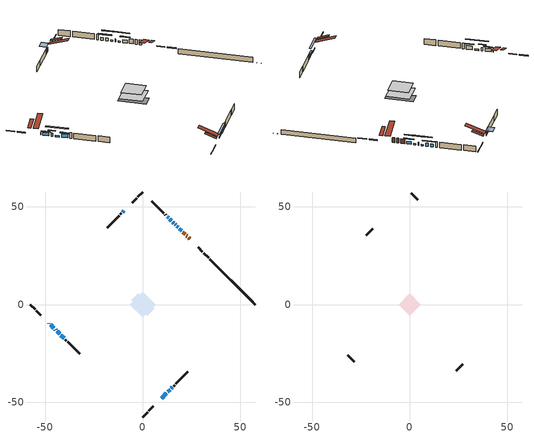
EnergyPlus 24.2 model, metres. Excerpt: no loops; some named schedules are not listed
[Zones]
conditioned space
 floor outside (Floor1 construction): -3.87,0 0,3.87 3.87,0 0,-3.87 z1.08
 floor adiabatic (AdiabaticFloorConstruction): -6.59,0 0,6.59 6.59,0 0,-6.59 z1.08
 floor foundation (Slab1 construction): -5.8,2.27 -2.27,5.8 5.8,-2.27 2.27,-5.8 z-1.01
 wall outside (RimJoist1 construction): 0,-57.55 2.5,-55.06 / -57.55,0 -55.06,-2.5 / 0,57.55 -2.5,55.06 / 33.71,23.85 31.21,26.34 z1.08:1.38
 wall outside (RimJoist2 construction): 3.15,-54.4 5.41,-52.14 / -54.4,-3.15 -52.14,-5.41 / -3.15,54.4 -5.41,52.14 / 30.55,27 28.29,29.26 z1.08:1.38
 wall outside (AdiabaticWallConstruction 1): 24.01,33.55 23.41,34.15 / 22.75,34.8 22.28,35.28 / 21.62,35.93 20.57,36.98 z1.08:3.11
 wall outside (AdiabaticWallConstruction): -47.86,-9.7 -47.82,-9.74 / 16.79,40.76 16.61,40.95 z1.08:2.3; 19.92,37.64 18.71,38.84 / 14.7,42.85 13.89,43.66 z1.08:2.35; -47.16,-10.39 -45.49,-12.06 z1.08:2.38; -44.84,-12.72 -44.44,-13.11 z1.08:2.45; -43.78,-13.77 -42.56,-14.99 / 9.7,-47.86 12.14,-45.42 z1.08:1.61; 18.06,39.49 17.45,40.11 / 15.95,41.6 15.36,42.2 z1.08:1.62; -41.91,-15.65 -40.24,-17.32 / -9.7,47.86 -10.33,47.23 z1.08:2.71; 12.79,-44.76 13.98,-43.57 z1.08:2.05; 14.63,-42.92 15.18,-42.38 z1.08:2; 13.24,44.32 12.54,45.02 z1.08:2.32
 wall outside (Wall1 construction): 15.83,-41.72 16.28,-41.28 / -39.58,-17.97 -39.13,-18.42 / -10.98,46.57 -11.43,46.12 / 11.88,45.67 11.43,46.12 z1.08:3.52
 wall outside (Wall2 construction): 16.93,-40.62 23.08,-34.48 / -38.48,-19.08 -32.33,-25.22 / -12.09,45.47 -18.23,39.32 / 10.78,46.78 4.64,52.92 z1.08:3.52
 wall foundation (FoundationWall1 construction): 34.36,23.19,-1.01 34.36,23.19,1.08 55.23,2.32,1.08 55.23,2.32,-0.96 57.55,0,-0.96 57.55,0,-1.01
 window (WindowConstruction 9): -47.86,-9.7 -47.82,-9.73 z1.08:2.3
 window (WindowConstruction 6): 19.92,37.64 18.71,38.84 z1.08:2.35
 window (WindowConstruction 7): -47.16,-10.39 -45.49,-12.06 z1.08:2.38
 window (WindowConstruction 8): -44.83,-12.72 -44.44,-13.11 z1.08:2.45
 window (WindowConstruction 11): -43.78,-13.77 -42.56,-14.99 z1.08:1.61
 window (WindowConstruction 12): 9.7,-47.86 12.14,-45.42 z1.08:1.61
 window (WindowConstruction 13): 18.06,39.5 17.45,40.11 z1.08:1.61
 window (WindowConstruction 10): 16.79,40.76 16.61,40.94 z1.08:2.3
 window (WindowConstruction 14): 15.95,41.6 15.36,42.19 z1.08:1.61
 window (WindowConstruction): -41.91,-15.65 -40.24,-17.32 z1.08:2.7
 window (WindowConstruction 1): -9.7,47.86 -10.33,47.23 z1.08:2.7
 window (WindowConstruction 2): 12.79,-44.76 13.98,-43.57 z1.08:2.05
 window (WindowConstruction 3): 14.64,-42.92 15.17,-42.38 z1.08:1.99
 window (WindowConstruction 4): 14.7,42.85 13.89,43.66 z1.08:2.35
 window (WindowConstruction 5): 13.24,44.32 12.54,45.02 z1.08:2.32
 door (Door): 24.01,33.55 23.41,34.15 z1.08:3.11
 door (Door 1): 22.75,34.8 22.28,35.27 z1.08:3.11
 door (Door 2): 21.62,35.93 20.57,36.98 z1.08:3.11
 ceiling adiabatic (AdiabaticFloorConstruction): 0,-6.59 6.59,0 0,6.59 -6.59,0 z1.08
 roof outside (Roof1 construction): 6.93,-50.63,3.52 3.67,-47.37,5.06 2.81,-48.22,5.06 6.07,-51.48,3.52; -50.63,-6.93,3.52 -47.37,-3.67,5.06 -48.22,-2.81,5.06 -51.48,-6.07,3.52; -6.93,50.63,3.52 -3.67,47.37,5.06 -2.81,48.22,5.06 -6.07,51.48,3.52; 26.78,30.78,3.52 23.52,27.52,5.06 24.38,26.66,5.06 27.64,29.92,3.52
attic - vented
 floor to conditioned space (Floor2 construction Reversed): -5.67,0 0,5.67 5.67,0 0,-5.67 z3.52
 wall outside (Wall3 construction): 23.73,-33.82 27.06,-30.5 / -31.68,-25.88 -28.36,-29.2 / -18.89,38.67 -22.21,35.35 / 3.98,53.58 0.66,56.9 z1.08:3.52
 roof outside (Roof2 construction): 9.04,-48.51,3.52 3.51,-42.98,6.12 2.06,-44.44,6.12 7.58,-49.97,3.52; -48.51,-9.04,3.52 -42.98,-3.51,6.12 -44.44,-2.06,6.12 -49.97,-7.58,3.52; -9.04,48.51,3.52 -3.51,42.98,6.12 -2.06,44.44,6.12 -7.58,49.97,3.52; 24.66,32.89,3.52 19.14,27.36,6.12 20.59,25.91,6.12 26.12,31.43,3.52
shading: 17.85,39.7 20.78,36.77 21.19,37.18 18.26,40.11 z3.57; -45.06,-12.49 -47.59,-9.96 -48,-10.37 -45.47,-12.9 z2.99; -43.58,-13.98 -45.7,-11.86 -46.11,-12.27 -43.99,-14.38 z3.67; -39.98,-17.58 -46.37,-11.18 -46.78,-11.59 -40.39,-17.99 z5.27; 14.07,-43.48 7.76,-49.79 8.17,-50.2 14.48,-43.89 z4.35; 14.86,42.69 20.65,36.91 21.06,37.32 15.27,43.1 z5.27; 12.77,44.78 18.54,39.01 18.95,39.42 13.18,45.19 z5.27; -39.81,-17.75 -42.34,-15.22 -42.75,-15.62 -40.22,-18.16 z3.31; -11.19,46.36 -8.84,48.72 -10.9,50.78 -13.25,48.43 z3.92; 14.19,-43.36 12.58,-44.97 12.99,-45.38 14.6,-43.77 z2.34; 15.39,-42.17 14.42,-43.13 14.83,-43.54 15.8,-42.58 z2.29; 13.03,44.52 15.57,41.99 15.97,42.4 13.44,44.93 z3.57; 11.68,45.88 14.1,43.45 14.51,43.86 12.08,46.29 z3.54
[Building]
Building 1: Terrain=Suburbs
[Site:Location]
Montreal Intl AP_QC: Latitude {deg}=45.47; Longitude {deg}=-73.74; Time Zone {hr}=-5; Elevation {m}=36; Keep Site Location Information=Yes
[Site:GroundTemperature:Shallow]
2.07863, -0.316383, -0.508184, 0.628371, 5.19101, 9.73239, 13.6695, 16.1636, 16.3755, 14.347, 10.5102, 6.10817
[Site:WaterMainsTemperature]
Calculation Method=Schedule; Temperature Schedule=mains temperature schedule
[Material] Roughness=Rough; Thermal Absorptance=0.9
Name | Thickness {m} | Conductivity {W/m-K} | Density {kg/m3} | Specific Heat {J/kg-K} | Solar Absorptance | Visible Absorptance
asphalt or fiberglass shingles | 0.00635 | 0.162714 | 1121.4 | 1465.45 | 0.4 | 0.4
ceiling loosefill ins | 0.169333 | 0.0480833 | 16.02 | 1046.75 | 0.7 | 0.7
ceiling stud and cavity | 0.1397 | 0.562663 | 65.682 | 1177.47 | 0.7 | 0.7
concrete 4.0 in. | 0.1016 | 1.803125 | 2242.8 | 837.4 | 0.7 | 0.7
concrete 8.0 in. | 0.2032 | 1.803125 | 2242.8 | 837.4 | 0.7 | 0.7
door material | 0.04445 | 0.188738 | 512.64 | 1214.23 | 0.7 | 0.7
door material 1 | 0.04445 | 0.0451087 | 512.64 | 1214.23 | 0.7 | 0.7
exterior vertical ins | 0.00207359 | 0.029427 | 32.04 | 1214.23 | 0.7 | 0.7
floor covering | 0.0127 | 9.015625 | 54.468 | 1339.84 | 0.6 | 0.6
floor covering 1 | 0.0127 | 0.0433444 | 54.468 | 1339.84 | 0.6 | 0.6
floor rigid ins; wall rigid ins | 0.512978 | 0.029427 | 32.04 | 1214.23 | 0.7 | 0.7
floor stud and cavity | 0.0889 | 0.215299 | 50.32683 | 1063.81 | 0.7 | 0.7
floor stud and cavity 1 | 0.1397 | 1.75129 | 37.0049 | 1207.88 | 0.7 | 0.7
furniture material conditioned space 1 | 0.1524 | 0.115458 | 640.8 | 1214.23 | 0.6 | 0.6
gypsum board | 0.0127 | 0.160291 | 801 | 837.4 | 0.6 | 0.6
gypsum board 1 | 0.0127 | 0.160291 | 801 | 837.4 | 0.7 | 0.7
osb sheathing 0.5 in. | 0.0127 | 0.115458 | 512.64 | 1214.23 | 0.7 | 0.7
osb sheathing 0.75 in. | 0.01905 | 0.115458 | 512.64 | 1214.23 | 0.7 | 0.7
osb sheathing 2.0 in. | 0.0508 | 0.115458 | 512.64 | 1214.23 | 0.7 | 0.7
rim joist rigid ins | 0.051816 | 0.029427 | 32.04 | 1214.23 | 0.7 | 0.7
rim joist stud and cavity | 0.0508 | 0.107068 | 50.32683 | 1063.81 | 0.6 | 0.6
rim joist stud and cavity 1 | 0.0508 | 0.103934 | 125.044 | 1163.47 | 0.6 | 0.6
roof stud and cavity | 0.2032 | 0.117183 | 78.34581 | 1123.46 | 0.7 | 0.7
wall stud and cavity | 0.1397 | 0.105785 | 139.0536 | 1170.24 | 0.7 | 0.7
wall stud and cavity 1 | 0.1397 | 0.0986797 | 139.0536 | 1170.24 | 0.7 | 0.7
wall stud and cavity 2 | 0.0889 | 6.1454 | 50.32683 | 1063.81 | 0.6 | 0.6
wall stud and cavity 3 | 0.0889 | 0.380278 | 52.3479 | 1209.89 | 0.7 | 0.7
wall stud and cavity 4 | 0.0889 | 0.391764 | 83.0341 | 1211.67 | 0.7 | 0.7
wood siding | 0.0254 | 0.102417 | 544.68 | 1172.36 | 0.4 | 0.4
wood siding 1 | 0.00254 | 0.102417 | 544.68 | 1172.36 | 0.4 | 0.4
wood siding 2; wood siding 3; wood siding 4 | 0.0254 | 0.102417 | 544.68 | 1172.36 | 0.7 | 0.7
[WindowMaterial:SimpleGlazingSystem]
Name | U-Factor {W/m2-K} | Solar Heat Gain Coefficient
WindowMaterial | 2.76291 | 0.66
WindowMaterial 1 | 2.82935 | 0.59
WindowMaterial 10 | 2.5903 | 0.39
WindowMaterial 11 | 2.975272 | 0.44
WindowMaterial 12 | 5.26294 | 0.67
WindowMaterial 2 | 2.86114 | 0.58
WindowMaterial 3 | 2.94631 | 0.49
WindowMaterial 4 | 4.44815 | 0.67
WindowMaterial 5 | 2.890102 | 0.55
WindowMaterial 6 | 2.8407 | 0.6
WindowMaterial 7 | 2.779381 | 0.64
WindowMaterial 8 | 2.898619 | 0.52
WindowMaterial 9 | 3.02126 | 0.35
[Construction]
AdiabaticFloorConstruction: floor stud and cavity 1, floor rigid ins, osb sheathing 0.75 in., floor covering 1
AdiabaticWallConstruction: wood siding 3, wall rigid ins, wall stud and cavity 3, gypsum board
AdiabaticWallConstruction 1: wood siding 4, wall rigid ins, wall stud and cavity 3, gypsum board
Door; Door 2: door material
Door 1: door material 1
Floor1 construction: floor stud and cavity, floor covering
Floor2 construction Reversed: gypsum board, ceiling stud and cavity, ceiling loosefill ins
FoundationWall1 construction: concrete 8.0 in., gypsum board 1
furniture construction conditioned space 1: furniture material conditioned space 1
PartitionWallConstruction: gypsum board, wall stud and cavity 4, gypsum board
RimJoist1 construction: wood siding 2, rim joist stud and cavity
RimJoist2 construction: wood siding 2, rim joist rigid ins, osb sheathing 2.0 in., rim joist stud and cavity 1
Roof1 construction: asphalt or fiberglass shingles, osb sheathing 0.75 in., roof stud and cavity, gypsum board
Roof2 construction: asphalt or fiberglass shingles
Slab1 construction: concrete 4.0 in.
Wall1 construction: wood siding, osb sheathing 0.5 in., wall stud and cavity, gypsum board
Wall2 construction: wood siding, osb sheathing 0.5 in., wall stud and cavity 1, gypsum board
Wall3 construction: wood siding 1, wall stud and cavity 2
WindowConstruction: WindowMaterial
WindowConstruction 1: WindowMaterial 1
WindowConstruction 10: WindowMaterial 10
WindowConstruction 11; WindowConstruction 12; WindowConstruction 13: WindowMaterial 11
WindowConstruction 14: WindowMaterial 12
WindowConstruction 2: WindowMaterial 2
WindowConstruction 3: WindowMaterial 3
WindowConstruction 4: WindowMaterial 4
WindowConstruction 5: WindowMaterial 5
WindowConstruction 6: WindowMaterial 6
WindowConstruction 7: WindowMaterial 7
WindowConstruction 8: WindowMaterial 8
WindowConstruction 9: WindowMaterial 9
[Zone] Multiplier=1; Part of Total Floor Area=Yes
Name | Volume {m3}
attic - vented | 27.2445
conditioned space | 357.6
[Space]
Name | Zone | Volume {m3}
attic - vented 1 | attic - vented | 27.2445
conditioned space 1 | conditioned space | 357.6
[ZoneInfiltration:EffectiveLeakageArea]
infil attic - vented 1: Zone or Space=attic - vented 1; Schedule=Always On Discrete; Effective Air Leakage Area {cm2}=2576.4; Stack Coefficient=0.000350754; Wind Coefficient=1.26538e-05
[ZoneMixing]
whole house fan mix: Zone or Space=attic - vented; Schedule=Always On Continuous; Design Flow Rate Calculation Method=Flow/Zone; Design Flow Rate {m3/s}=0; Source Zone or Space=conditioned space
[SurfaceProperty:ExposedFoundationPerimeter]
Slab1: Exposed Perimeter Calculation Method=TotalExposedPerimeter; Total Exposed Perimeter {m}=32.797
[InternalMass] Zone or ZoneList=conditioned space; Space or SpaceList=conditioned space 1
Name | Construction | Surface Area {m2}
furniture mass conditioned space 1 | furniture construction conditioned space 1 | 69.5117
partition wall mass | PartitionWallConstruction | 173.779
[Lights]
interior lighting: Zone or ZoneList or Space or SpaceList=conditioned space 1; Schedule=interior lighting schedule; Design Level Calculation Method=LightingLevel; Lighting Level {W}=343.2; Return Air Fraction=0; Fraction Radiant=0.6; Fraction Visible=0.2; Fraction Replaceable=1
[People]
occupants: Zone or ZoneList or Space or SpaceList=conditioned space 1; Number of People Schedule=occupants schedule; Number of People Calculation Method=People; Number of People=3; Fraction Radiant=0.314171; Sensible Heat Fraction=0.56303; Activity Level Schedule=occupants activity schedule; Carbon Dioxide Generation Rate {m3/s-W}=0; Enable ASHRAE 55 Comfort Warnings=No; Mean Radiant Temperature Calculation Type=EnclosureAveraged
[ElectricEquipment] Zone or ZoneList or Space or SpaceList=conditioned space 1; Design Level Calculation Method=EquipmentLevel
Name | Schedule | Design Level {W} | Fraction Latent | Fraction Radiant | Fraction Lost
clothes dryer | clothes dryer schedule | 140.772 | 0.015 | 0.081 | 0.85
clothes washer | clothes washer schedule | 32.1985 | 0.03 | 0.162 | 0.7
cooking range | cooking range schedule | 215.147 | 0.08 | 0.432 | 0.2
dishwasher | dishwasher schedule | 66.8632 | 0.3 | 0.18 | 0.4
fridge | fridge schedule | 72.9452 | 0 | 0.6 | 0
mech vent bath fan 0 | mech vent bath fan 0 schedule | 100 | 0 | 0 | 1
mech vent house fan | mech vent house fan schedule | 0 | 0 | 0 | 1
mech vent house fan cfis | mech vent house fan cfis schedule | 0 | 0 | 0 | 0
mech vent range fan 0 | mech vent range fan 0 schedule | 150 | 0 | 0 | 1
misc plug loads | misc plug loads schedule | 494.7 | 0.045 | 0.513 | 0.1
whole house fan | Always On Discrete | 0 | 0 | 0 | 1
[OtherEquipment] Zone or ZoneList or Space or SpaceList=conditioned space 1; Design Level Calculation Method=EquipmentLevel
Name | Fuel Type | Schedule | Design Level {W} | Fraction Latent | Fraction Radiant | Fraction Lost
clothes dryer 1 | Electricity | clothes dryer schedule | 0 | 0.015 | 0.081 | 0.85
cooking range 1 | Electricity | cooking range schedule | 0 | 0.08 | 0.432 | 0.2
general water use latent | None | general water use schedule | 62.594 | 1 | 0 | 0
general water use sensible | None | general water use schedule | -61.6891 | 0 | 0.6 | 0
mech vent house fan latent load | None | Always On Discrete | 0 | 1 | 0 | 0
mech vent house fan sensible load | None | Always On Discrete | 0 | 0 | 0 | 0
water heater energy adjustment1 | Electricity | Always On Discrete | 0.01 | 0 | 0 | 1
[ZoneInfiltration:DesignFlowRate] Zone or ZoneList or Space or SpaceList=conditioned space 1; Schedule=Always On Discrete; Design Flow Rate Calculation Method=Flow/Zone; Design Flow Rate {m3/s}=0
infil flow; natural vent flow; whole house fan flow
[Foundation:Kiva]
Foundation Kiva 1: Initial Indoor Air Temperature {C}=18; Wall Height Above Grade {m}=1.08003; Wall Depth Below Slab {m}=0.2032; Custom Block Material Name 1=exterior vertical ins; Custom Block Depth 1 {m}=2.09001; Custom Block X Position 1 {m}=0.2159; Custom Block Z Position 1 {m}=0
[Foundation:Kiva:Settings]
Soil Conductivity {W/m-K}=0.849921; Soil Density {kg/m3}=1842.3; Soil Specific Heat {J/kg-K}=418.7; Ground Solar Absorptivity=0.9; Ground Thermal Absorptivity=0.9; Ground Surface Roughness {m}=0.03; Far-Field Width {m}=40; Deep-Ground Boundary Condition=ZeroFlux; Deep-Ground Depth {m}=40; Minimum Cell Dimension {m}=0.2; Maximum Cell Growth Coefficient=3; Simulation Timestep=Timestep
[Exterior:Lights]
exterior lighting: Schedule=exterior lighting schedule; Design Level {W}=75.6
[Schedule:Constant]
Name | Hourly Value
Always On Continuous; mech vent house fan schedule; mech vent house fan cfis schedule; Always On Discrete | 1
occupants activity schedule | 117.228
fridge schedule | 0
[Schedule:Week:Daily]
interior lighting schedule Week Rule - Jan1-Jan27: interior lighting schedule day, interior lighting schedule day, interior lighting schedule day, interior lighting schedule day, interior lighting schedule day, interior lighting schedule day, interior lighting schedule day, interior lighting schedule default day, interior lighting schedule default day, interior lighting schedule default day, interior lighting schedule default day, interior lighting schedule default day
interior lighting schedule Week Rule - Jan28-Feb3: interior lighting schedule day, interior lighting schedule day, interior lighting schedule day, interior lighting schedule day, interior lighting schedule day 1, interior lighting schedule day 1, interior lighting schedule day 1, interior lighting schedule default day, interior lighting schedule default day, interior lighting schedule default day, interior lighting schedule default day, interior lighting schedule default day
interior lighting schedule Week Rule - Feb4-Feb24: interior lighting schedule day 1, interior lighting schedule day 1, interior lighting schedule day 1, interior lighting schedule day 1, interior lighting schedule day 1, interior lighting schedule day 1, interior lighting schedule day 1, interior lighting schedule default day, interior lighting schedule default day, interior lighting schedule default day, interior lighting schedule default day, interior lighting schedule default day
interior lighting schedule Week Rule - Feb25-Mar3: interior lighting schedule day 1, interior lighting schedule day 1, interior lighting schedule day 1, interior lighting schedule day 1, interior lighting schedule day 2, interior lighting schedule day 2, interior lighting schedule day 2, interior lighting schedule default day, interior lighting schedule default day, interior lighting schedule default day, interior lighting schedule default day, interior lighting schedule default day
interior lighting schedule Week Rule - Mar4-Mar31: interior lighting schedule day 2, interior lighting schedule day 2, interior lighting schedule day 2, interior lighting schedule day 2, interior lighting schedule day 2, interior lighting schedule day 2, interior lighting schedule day 2, interior lighting schedule default day, interior lighting schedule default day, interior lighting schedule default day, interior lighting schedule default day, interior lighting schedule default day
interior lighting schedule Week Rule - Apr1-Apr28: interior lighting schedule day 3, interior lighting schedule day 3, interior lighting schedule day 3, interior lighting schedule day 3, interior lighting schedule day 3, interior lighting schedule day 3, interior lighting schedule day 3, interior lighting schedule default day, interior lighting schedule default day, interior lighting schedule default day, interior lighting schedule default day, interior lighting schedule default day
interior lighting schedule Week Rule - Apr29-May5: interior lighting schedule day 3, interior lighting schedule day 3, interior lighting schedule day 4, interior lighting schedule day 4, interior lighting schedule day 4, interior lighting schedule day 4, interior lighting schedule day 4, interior lighting schedule default day, interior lighting schedule default day, interior lighting schedule default day, interior lighting schedule default day, interior lighting schedule default day
interior lighting schedule Week Rule - May6-May26: interior lighting schedule day 4, interior lighting schedule day 4, interior lighting schedule day 4, interior lighting schedule day 4, interior lighting schedule day 4, interior lighting schedule day 4, interior lighting schedule day 4, interior lighting schedule default day, interior lighting schedule default day, interior lighting schedule default day, interior lighting schedule default day, interior lighting schedule default day
interior lighting schedule Week Rule - May27-Jun2: interior lighting schedule day 4, interior lighting schedule day 4, interior lighting schedule day 4, interior lighting schedule day 4, interior lighting schedule day 4, interior lighting schedule day 5, interior lighting schedule day 5, interior lighting schedule default day, interior lighting schedule default day, interior lighting schedule default day, interior lighting schedule default day, interior lighting schedule default day
interior lighting schedule Week Rule - Jun3-Jun30: interior lighting schedule day 5, interior lighting schedule day 5, interior lighting schedule day 5, interior lighting schedule day 5, interior lighting schedule day 5, interior lighting schedule day 5, interior lighting schedule day 5, interior lighting schedule default day, interior lighting schedule default day, interior lighting schedule default day, interior lighting schedule default day, interior lighting schedule default day
interior lighting schedule Week Rule - Jul1-Jul28: interior lighting schedule day 6, interior lighting schedule day 6, interior lighting schedule day 6, interior lighting schedule day 6, interior lighting schedule day 6, interior lighting schedule day 6, interior lighting schedule day 6, interior lighting schedule default day, interior lighting schedule default day, interior lighting schedule default day, interior lighting schedule default day, interior lighting schedule default day
interior lighting schedule Week Rule - Jul29-Aug4: interior lighting schedule day 6, interior lighting schedule day 6, interior lighting schedule day 6, interior lighting schedule day 7, interior lighting schedule day 7, interior lighting schedule day 7, interior lighting schedule day 7, interior lighting schedule default day, interior lighting schedule default day, interior lighting schedule default day, interior lighting schedule default day, interior lighting schedule default day
interior lighting schedule Week Rule - Aug5-Aug25: interior lighting schedule day 7, interior lighting schedule day 7, interior lighting schedule day 7, interior lighting schedule day 7, interior lighting schedule day 7, interior lighting schedule day 7, interior lighting schedule day 7, interior lighting schedule default day, interior lighting schedule default day, interior lighting schedule default day, interior lighting schedule default day, interior lighting schedule default day
interior lighting schedule Week Rule - Aug26-Sep1: interior lighting schedule day 7, interior lighting schedule day 7, interior lighting schedule day 7, interior lighting schedule day 7, interior lighting schedule day 7, interior lighting schedule day 7, interior lighting schedule day 8, interior lighting schedule default day, interior lighting schedule default day, interior lighting schedule default day, interior lighting schedule default day, interior lighting schedule default day
interior lighting schedule Week Rule - Sep2-Sep29: interior lighting schedule day 8, interior lighting schedule day 8, interior lighting schedule day 8, interior lighting schedule day 8, interior lighting schedule day 8, interior lighting schedule day 8, interior lighting schedule day 8, interior lighting schedule default day, interior lighting schedule default day, interior lighting schedule default day, interior lighting schedule default day, interior lighting schedule default day
interior lighting schedule Week Rule - Sep30-Oct6: interior lighting schedule day 8, interior lighting schedule day 9, interior lighting schedule day 9, interior lighting schedule day 9, interior lighting schedule day 9, interior lighting schedule day 9, interior lighting schedule day 9, interior lighting schedule default day, interior lighting schedule default day, interior lighting schedule default day, interior lighting schedule default day, interior lighting schedule default day
interior lighting schedule Week Rule - Oct7-Oct27: interior lighting schedule day 9, interior lighting schedule day 9, interior lighting schedule day 9, interior lighting schedule day 9, interior lighting schedule day 9, interior lighting schedule day 9, interior lighting schedule day 9, interior lighting schedule default day, interior lighting schedule default day, interior lighting schedule default day, interior lighting schedule default day, interior lighting schedule default day
interior lighting schedule Week Rule - Oct28-Nov3: interior lighting schedule day 9, interior lighting schedule day 9, interior lighting schedule day 9, interior lighting schedule day 9, interior lighting schedule day 10, interior lighting schedule day 10, interior lighting schedule day 10, interior lighting schedule default day, interior lighting schedule default day, interior lighting schedule default day, interior lighting schedule default day, interior lighting schedule default day
interior lighting schedule Week Rule - Nov4-Nov24: interior lighting schedule day 10, interior lighting schedule day 10, interior lighting schedule day 10, interior lighting schedule day 10, interior lighting schedule day 10, interior lighting schedule day 10, interior lighting schedule day 10, interior lighting schedule default day, interior lighting schedule default day, interior lighting schedule default day, interior lighting schedule default day, interior lighting schedule default day
interior lighting schedule Week Rule - Nov25-Dec1: interior lighting schedule day 10, interior lighting schedule day 10, interior lighting schedule day 10, interior lighting schedule day 10, interior lighting schedule day 10, interior lighting schedule day 10, interior lighting schedule day 11, interior lighting schedule default day, interior lighting schedule default day, interior lighting schedule default day, interior lighting schedule default day, interior lighting schedule default day
interior lighting schedule Week Rule - Dec2-Dec31: interior lighting schedule day 11, interior lighting schedule day 11, interior lighting schedule day 11, interior lighting schedule day 11, interior lighting schedule day 11, interior lighting schedule day 11, interior lighting schedule day 11, interior lighting schedule default day, interior lighting schedule default day, interior lighting schedule default day, interior lighting schedule default day, interior lighting schedule default day
occupants schedule Week Rule - Jan1-Dec31: occupants schedule day, occupants schedule day, occupants schedule day, occupants schedule day, occupants schedule day, occupants schedule day, occupants schedule day, occupants schedule default day, occupants schedule default day, occupants schedule default day, occupants schedule default day, occupants schedule default day
clothes dryer schedule Week Rule - Jan1-Dec31: clothes dryer schedule day, clothes dryer schedule day, clothes dryer schedule day, clothes dryer schedule day, clothes dryer schedule day, clothes dryer schedule day, clothes dryer schedule day, clothes dryer schedule default day, clothes dryer schedule default day, clothes dryer schedule default day, clothes dryer schedule default day, clothes dryer schedule default day
clothes washer schedule Week Rule - Jan1-Dec31: clothes washer schedule day, clothes washer schedule day, clothes washer schedule day, clothes washer schedule day, clothes washer schedule day, clothes washer schedule day, clothes washer schedule day, clothes washer schedule default day, clothes washer schedule default day, clothes washer schedule default day, clothes washer schedule default day, clothes washer schedule default day
cooking range schedule Week Rule - Jan1-Dec31: cooking range schedule day, cooking range schedule day, cooking range schedule day, cooking range schedule day, cooking range schedule day, cooking range schedule day, cooking range schedule day, cooking range schedule default day, cooking range schedule default day, cooking range schedule default day, cooking range schedule default day, cooking range schedule default day
dishwasher schedule Week Rule - Jan1-Dec31: dishwasher schedule day, dishwasher schedule day, dishwasher schedule day, dishwasher schedule day, dishwasher schedule day, dishwasher schedule day, dishwasher schedule day, dishwasher schedule default day, dishwasher schedule default day, dishwasher schedule default day, dishwasher schedule default day, dishwasher schedule default day
mech vent bath fan 0 schedule Week Rule - Jan1-Dec31: mech vent bath fan 0 schedule day, mech vent bath fan 0 schedule day, mech vent bath fan 0 schedule day, mech vent bath fan 0 schedule day, mech vent bath fan 0 schedule day, mech vent bath fan 0 schedule day, mech vent bath fan 0 schedule day, mech vent bath fan 0 schedule default day, mech vent bath fan 0 schedule default day, mech vent bath fan 0 schedule default day, mech vent bath fan 0 schedule default day, mech vent bath fan 0 schedule default day
mech vent range fan 0 schedule Week Rule - Jan1-Dec31: mech vent range fan 0 schedule day, mech vent range fan 0 schedule day, mech vent range fan 0 schedule day, mech vent range fan 0 schedule day, mech vent range fan 0 schedule day, mech vent range fan 0 schedule day, mech vent range fan 0 schedule day, mech vent range fan 0 schedule default day, mech vent range fan 0 schedule default day, mech vent range fan 0 schedule default day, mech vent range fan 0 schedule default day, mech vent range fan 0 schedule default day
misc plug loads schedule Week Rule - Jan1-Dec31: misc plug loads schedule day, misc plug loads schedule day, misc plug loads schedule day, misc plug loads schedule day, misc plug loads schedule day, misc plug loads schedule day, misc plug loads schedule day, misc plug loads schedule default day, misc plug loads schedule default day, misc plug loads schedule default day, misc plug loads schedule default day, misc plug loads schedule default day
general water use schedule Week Rule - Jan1-Dec31: general water use schedule day, general water use schedule day, general water use schedule day, general water use schedule day, general water use schedule day, general water use schedule day, general water use schedule day, general water use schedule default day, general water use schedule default day, general water use schedule default day, general water use schedule default day, general water use schedule default day
exterior lighting schedule Week Rule - Jan1-Jan27: exterior lighting schedule day, exterior lighting schedule day, exterior lighting schedule day, exterior lighting schedule day, exterior lighting schedule day, exterior lighting schedule day, exterior lighting schedule day, exterior lighting schedule default day, exterior lighting schedule default day, exterior lighting schedule default day, exterior lighting schedule default day, exterior lighting schedule default day
exterior lighting schedule Week Rule - Jan28-Feb3: exterior lighting schedule day, exterior lighting schedule day, exterior lighting schedule day, exterior lighting schedule day, exterior lighting schedule day 1, exterior lighting schedule day 1, exterior lighting schedule day 1, exterior lighting schedule default day, exterior lighting schedule default day, exterior lighting schedule default day, exterior lighting schedule default day, exterior lighting schedule default day
exterior lighting schedule Week Rule - Feb4-Feb24: exterior lighting schedule day 1, exterior lighting schedule day 1, exterior lighting schedule day 1, exterior lighting schedule day 1, exterior lighting schedule day 1, exterior lighting schedule day 1, exterior lighting schedule day 1, exterior lighting schedule default day, exterior lighting schedule default day, exterior lighting schedule default day, exterior lighting schedule default day, exterior lighting schedule default day
exterior lighting schedule Week Rule - Feb25-Mar3: exterior lighting schedule day 1, exterior lighting schedule day 1, exterior lighting schedule day 1, exterior lighting schedule day 1, exterior lighting schedule day 2, exterior lighting schedule day 2, exterior lighting schedule day 2, exterior lighting schedule default day, exterior lighting schedule default day, exterior lighting schedule default day, exterior lighting schedule default day, exterior lighting schedule default day
exterior lighting schedule Week Rule - Mar4-Mar31: exterior lighting schedule day 2, exterior lighting schedule day 2, exterior lighting schedule day 2, exterior lighting schedule day 2, exterior lighting schedule day 2, exterior lighting schedule day 2, exterior lighting schedule day 2, exterior lighting schedule default day, exterior lighting schedule default day, exterior lighting schedule default day, exterior lighting schedule default day, exterior lighting schedule default day
exterior lighting schedule Week Rule - Apr1-Apr28: exterior lighting schedule day 3, exterior lighting schedule day 3, exterior lighting schedule day 3, exterior lighting schedule day 3, exterior lighting schedule day 3, exterior lighting schedule day 3, exterior lighting schedule day 3, exterior lighting schedule default day, exterior lighting schedule default day, exterior lighting schedule default day, exterior lighting schedule default day, exterior lighting schedule default day
exterior lighting schedule Week Rule - Apr29-May5: exterior lighting schedule day 3, exterior lighting schedule day 3, exterior lighting schedule day 4, exterior lighting schedule day 4, exterior lighting schedule day 4, exterior lighting schedule day 4, exterior lighting schedule day 4, exterior lighting schedule default day, exterior lighting schedule default day, exterior lighting schedule default day, exterior lighting schedule default day, exterior lighting schedule default day
exterior lighting schedule Week Rule - May6-May26: exterior lighting schedule day 4, exterior lighting schedule day 4, exterior lighting schedule day 4, exterior lighting schedule day 4, exterior lighting schedule day 4, exterior lighting schedule day 4, exterior lighting schedule day 4, exterior lighting schedule default day, exterior lighting schedule default day, exterior lighting schedule default day, exterior lighting schedule default day, exterior lighting schedule default day
exterior lighting schedule Week Rule - May27-Jun2: exterior lighting schedule day 4, exterior lighting schedule day 4, exterior lighting schedule day 4, exterior lighting schedule day 4, exterior lighting schedule day 4, exterior lighting schedule day 5, exterior lighting schedule day 5, exterior lighting schedule default day, exterior lighting schedule default day, exterior lighting schedule default day, exterior lighting schedule default day, exterior lighting schedule default day
exterior lighting schedule Week Rule - Jun3-Jun30: exterior lighting schedule day 5, exterior lighting schedule day 5, exterior lighting schedule day 5, exterior lighting schedule day 5, exterior lighting schedule day 5, exterior lighting schedule day 5, exterior lighting schedule day 5, exterior lighting schedule default day, exterior lighting schedule default day, exterior lighting schedule default day, exterior lighting schedule default day, exterior lighting schedule default day
exterior lighting schedule Week Rule - Jul1-Jul28: exterior lighting schedule day 6, exterior lighting schedule day 6, exterior lighting schedule day 6, exterior lighting schedule day 6, exterior lighting schedule day 6, exterior lighting schedule day 6, exterior lighting schedule day 6, exterior lighting schedule default day, exterior lighting schedule default day, exterior lighting schedule default day, exterior lighting schedule default day, exterior lighting schedule default day
exterior lighting schedule Week Rule - Jul29-Aug4: exterior lighting schedule day 6, exterior lighting schedule day 6, exterior lighting schedule day 6, exterior lighting schedule day 7, exterior lighting schedule day 7, exterior lighting schedule day 7, exterior lighting schedule day 7, exterior lighting schedule default day, exterior lighting schedule default day, exterior lighting schedule default day, exterior lighting schedule default day, exterior lighting schedule default day
exterior lighting schedule Week Rule - Aug5-Aug25: exterior lighting schedule day 7, exterior lighting schedule day 7, exterior lighting schedule day 7, exterior lighting schedule day 7, exterior lighting schedule day 7, exterior lighting schedule day 7, exterior lighting schedule day 7, exterior lighting schedule default day, exterior lighting schedule default day, exterior lighting schedule default day, exterior lighting schedule default day, exterior lighting schedule default day
[Schedule:Year]
interior lighting schedule: interior lighting schedule Week Rule - Jan1-Jan27, 1, 1, 1, 27, interior lighting schedule Week Rule - Jan28-Feb3, 1, 28, 2, 3, interior lighting schedule Week Rule - Feb4-Feb24, 2, 4, 2, 24, interior lighting schedule Week Rule - Feb25-Mar3, 2, 25, 3, 3, interior lighting schedule Week Rule - Mar4-Mar31, 3, 4, 3, 31, interior lighting schedule Week Rule - Apr1-Apr28, 4, 1, 4, 28, interior lighting schedule Week Rule - Apr29-May5, 4, 29, 5, 5, interior lighting schedule Week Rule - May6-May26, 5, 6, 5, 26, interior lighting schedule Week Rule - May27-Jun2, 5, 27, 6, 2, interior lighting schedule Week Rule - Jun3-Jun30, 6, 3, 6, 30, interior lighting schedule Week Rule - Jul1-Jul28, 7, 1, 7, 28, interior lighting schedule Week Rule - Jul29-Aug4, 7, 29, 8, 4, interior lighting schedule Week Rule - Aug5-Aug25, 8, 5, 8, 25, interior lighting schedule Week Rule - Aug26-Sep1, 8, 26, 9, 1, interior lighting schedule Week Rule - Sep2-Sep29, 9, 2, 9, 29, interior lighting schedule Week Rule - Sep30-Oct6, 9, 30, 10, 6, interior lighting schedule Week Rule - Oct7-Oct27, 10, 7, 10, 27, interior lighting schedule Week Rule - Oct28-Nov3, 10, 28, 11, 3, interior lighting schedule Week Rule - Nov4-Nov24, 11, 4, 11, 24, interior lighting schedule Week Rule - Nov25-Dec1, 11, 25, 12, 1, interior lighting schedule Week Rule - Dec2-Dec31, 12, 2, 12, 31
occupants schedule: occupants schedule Week Rule - Jan1-Dec31, 1, 1, 12, 31
clothes dryer schedule: clothes dryer schedule Week Rule - Jan1-Dec31, 1, 1, 12, 31
clothes washer schedule: clothes washer schedule Week Rule - Jan1-Dec31, 1, 1, 12, 31
cooking range schedule: cooking range schedule Week Rule - Jan1-Dec31, 1, 1, 12, 31
dishwasher schedule: dishwasher schedule Week Rule - Jan1-Dec31, 1, 1, 12, 31
mech vent bath fan 0 schedule: mech vent bath fan 0 schedule Week Rule - Jan1-Dec31, 1, 1, 12, 31
mech vent range fan 0 schedule: mech vent range fan 0 schedule Week Rule - Jan1-Dec31, 1, 1, 12, 31
misc plug loads schedule: misc plug loads schedule Week Rule - Jan1-Dec31, 1, 1, 12, 31
general water use schedule: general water use schedule Week Rule - Jan1-Dec31, 1, 1, 12, 31
exterior lighting schedule: exterior lighting schedule Week Rule - Jan1-Jan27, 1, 1, 1, 27, exterior lighting schedule Week Rule - Jan28-Feb3, 1, 28, 2, 3, exterior lighting schedule Week Rule - Feb4-Feb24, 2, 4, 2, 24, exterior lighting schedule Week Rule - Feb25-Mar3, 2, 25, 3, 3, exterior lighting schedule Week Rule - Mar4-Mar31, 3, 4, 3, 31, exterior lighting schedule Week Rule - Apr1-Apr28, 4, 1, 4, 28, exterior lighting schedule Week Rule - Apr29-May5, 4, 29, 5, 5, exterior lighting schedule Week Rule - May6-May26, 5, 6, 5, 26, exterior lighting schedule Week Rule - May27-Jun2, 5, 27, 6, 2, exterior lighting schedule Week Rule - Jun3-Jun30, 6, 3, 6, 30, exterior lighting schedule Week Rule - Jul1-Jul28, 7, 1, 7, 28, exterior lighting schedule Week Rule - Jul29-Aug4, 7, 29, 8, 4, exterior lighting schedule Week Rule - Aug5-Aug25, 8, 5, 8, 25, exterior lighting schedule Week Rule - Aug26-Sep1, 8, 26, 9, 1, exterior lighting schedule Week Rule - Sep2-Sep29, 9, 2, 9, 29, exterior lighting schedule Week Rule - Sep30-Oct6, 9, 30, 10, 6, exterior lighting schedule Week Rule - Oct7-Oct27, 10, 7, 10, 27, exterior lighting schedule Week Rule - Oct28-Nov3, 10, 28, 11, 3, exterior lighting schedule Week Rule - Nov4-Nov24, 11, 4, 11, 24, exterior lighting schedule Week Rule - Nov25-Dec1, 11, 25, 12, 1, exterior lighting schedule Week Rule - Dec2-Dec31, 12, 2, 12, 31
[Schedule:Compact]
mains temperature schedule: Through: 01/01, For: AllDays, Until: 24:00, 6.56833, Through: 01/02, For: AllDays, Until: 24:00, 6.48722, Through: 01/03, For: AllDays, Until: 24:00, 6.40722, Through: 01/04, For: AllDays, Until: 24:00, 6.32889, Through: 01/05, For: AllDays, Until: 24:00, 6.25167, Through: 01/06, For: AllDays, Until: 24:00, 6.17611, Through: 01/07, For: AllDays, Until: 24:00, 6.10222, Through: 01/08, For: AllDays, Until: 24:00, 6.02944, Through: 01/09, For: AllDays, Until: 24:00, 5.95833, Through: 01/10, For: AllDays, Until: 24:00, 5.88889, Through: 01/11, For: AllDays, Until: 24:00, 5.82056, Through: 01/12, For: AllDays, Until: 24:00, 5.75444, Through: 01/13, For: AllDays, Until: 24:00, 5.68944, Through: 01/14, For: AllDays, Until: 24:00, 5.62611, Through: 01/15, For: AllDays, Until: 24:00, 5.56444, Through: 01/16, For: AllDays, Until: 24:00, 5.50444, Through: 01/17, For: AllDays, Until: 24:00, 5.44611, Through: 01/18, For: AllDays, Until: 24:00, 5.38944, Through: 01/19, For: AllDays, Until: 24:00, 5.33389, Through: 01/20, For: AllDays, Until: 24:00, 5.28111, Through: 01/21, For: AllDays, Until: 24:00, 5.22944, Through: 01/22, For: AllDays, Until: 24:00, 5.17944, Through: 01/23, For: AllDays, Until: 24:00, 5.13111, Through: 01/24, For: AllDays, Until: 24:00, 5.085, Through: 01/25, For: AllDays, Until: 24:00, 5.04056, Through: 01/26, For: AllDays, Until: 24:00, 4.99778, Through: 01/27, For: AllDays, Until: 24:00, 4.95667, Through: 01/28, For: AllDays, Until: 24:00, 4.91778, Through: 01/29, For: AllDays, Until: 24:00, 4.88056, Through: 01/30, For: AllDays, Until: 24:00, 4.845, Through: 01/31, For: AllDays, Until: 24:00, 4.81167, Through: 02/01, For: AllDays, Until: 24:00, 4.77944, Through: 02/02, For: AllDays, Until: 24:00, 4.75, Through: 02/03, For: AllDays, Until: 24:00, 4.72167, Through: 02/04, For: AllDays, Until: 24:00, 4.69611, Through: 02/05, For: AllDays, Until: 24:00, 4.67167, Through: 02/06, For: AllDays, Until: 24:00, 4.64944, Through: 02/07, For: AllDays, Until: 24:00, 4.62889, Through: 02/08, For: AllDays, Until: 24:00, 4.61056, Through: 02/09, For: AllDays, Until: 24:00, 4.59389, Through: 02/10, For: AllDays, Until: 24:00, 4.57944, Through: 02/11, For: AllDays, Until: 24:00, 4.56667, Through: 02/12, For: AllDays, Until: 24:00, 4.55611, Through: 02/13, For: AllDays, Until: 24:00, 4.54722, Through: 02/14, For: AllDays, Until: 24:00, 4.54056, Through: 02/15, For: AllDays, Until: 24:00, 4.53556, Through: 02/16, For: AllDays, Until: 24:00, 4.53278, Through: 02/17, For: AllDays, Until: 24:00, 4.53167, Through: 02/18, For: AllDays, Until: 24:00, 4.53278, Through: 02/19, For: AllDays, Until: 24:00, 4.53556, Through: 02/20, For: AllDays, Until: 24:00, 4.54056, Through: 02/21, For: AllDays, Until: 24:00, 4.54722, Through: 02/22, For: AllDays, Until: 24:00, 4.55611, Through: 02/23, For: AllDays, Until: 24:00, 4.56667, Through: 02/24, For: AllDays, Until: 24:00, 4.57944, Through: 02/25, For: AllDays, Until: 24:00, 4.59389, Through: 02/26, For: AllDays, Until: 24:00, 4.61056, Through: 02/27, For: AllDays, Until: 24:00, 4.62889, Through: 02/28, For: AllDays, Until: 24:00, 4.64889, Through: 03/01, For: AllDays, Until: 24:00, 4.67111, Through: 03/02, For: AllDays, Until: 24:00, 4.69556, Through: 03/03, For: AllDays, Until: 24:00, 4.72167, Through: 03/04, For: AllDays, Until: 24:00, 4.74944, Through: 03/05, For: AllDays, Until: 24:00, 4.77944, Through: 03/06, For: AllDays, Until: 24:00, 4.81111, Through: 03/07, For: AllDays, Until: 24:00, 4.84444, Through: 03/08, For: AllDays, Until: 24:00, 4.88, Through: 03/09, For: AllDays, Until: 24:00, 4.91722, Through: 03/10, For: AllDays, Until: 24:00, 4.95611, Through: 03/11, For: AllDays, Until: 24:00, 4.99722, Through: 03/12, For: AllDays, Until: 24:00, 5.04, Through: 03/13, For: AllDays, Until: 24:00, 5.08444, Through: 03/14, For: AllDays, Until: 24:00, 5.13056, Through: 03/15, For: AllDays, Until: 24:00, 5.17889, Through: 03/16, For: AllDays, Until: 24:00, 5.22833, Through: 03/17, For: AllDays, Until: 24:00, 5.28, Through: 03/18, For: AllDays, Until: 24:00, 5.33333, Through: 03/19, For: AllDays, Until: 24:00, 5.38833, Through: 03/20, For: AllDays, Until: 24:00, 5.445, Through: 03/21, For: AllDays, Until: 24:00, 5.50333, Through: 03/22, For: AllDays, Until: 24:00, 5.56333, Through: 03/23, For: AllDays, Until: 24:00, 5.625, Through: 03/24, For: AllDays, Until: 24:00, 5.68833, Through: 03/25, For: AllDays, Until: 24:00, 5.75333, Through: 03/26, For: AllDays, Until: 24:00, 5.81944, Through: 03/27, For: AllDays, Until: 24:00, 5.88778, Through: 03/28, For: AllDays, Until: 24:00, 5.95722, Through: 03/29, For: AllDays, Until: 24:00, 6.02833, Through: 03/30, For: AllDays, Until: 24:00, 6.10111, Through: 03/31, For: AllDays, Until: 24:00, 6.175, Through: 04/01, For: AllDays, Until: 24:00, 6.25056, Through: 04/02, For: AllDays, Until: 24:00, 6.32778, Through: 04/03, For: AllDays, Until: 24:00, 6.40611, Through: 04/04, For: AllDays, Until: 24:00, 6.48556, Through: 04/05, For: AllDays, Until: 24:00, 6.56722, Through: 04/06, For: AllDays, Until: 24:00, 6.64944, Through: 04/07, For: AllDays, Until: 24:00, 6.73333, Through: 04/08, For: AllDays, Until: 24:00, 6.81833, Through: 04/09, For: AllDays, Until: 24:00, 6.905, Through: 04/10, For: AllDays, Until: 24:00, 6.99278, Through: 04/11, For: AllDays, Until: 24:00, 7.08111, Through: 04/12, For: AllDays, Until: 24:00, 7.17167, Through: 04/13, For: AllDays, Until: 24:00, 7.26278, Through: 04/14, For: AllDays, Until: 24:00, 7.355, Through: 04/15, For: AllDays, Until: 24:00, 7.44833, Through: 04/16, For: AllDays, Until: 24:00, 7.54278, Through: 04/17, For: AllDays, Until: 24:00, 7.63889, Through: 04/18, For: AllDays, Until: 24:00, 7.735, Through: 04/19, For: AllDays, Until: 24:00, 7.83278, Through: 04/20, For: AllDays, Until: 24:00, 7.93167, Through: 04/21, For: AllDays, Until: 24:00, 8.03111, Through: 04/22, For: AllDays, Until: 24:00, 8.13167, Through: 04/23, For: AllDays, Until: 24:00, 8.23278, Through: 04/24, For: AllDays, Until: 24:00, 8.335, Through: 04/25, For: AllDays, Until: 24:00, 8.43778, Through: 04/26, For: AllDays, Until: 24:00, 8.54167, Through: 04/27, For: AllDays, Until: 24:00, 8.64611, Through: 04/28, For: AllDays, Until: 24:00, 8.75167, Through: 04/29, For: AllDays, Until: 24:00, 8.85778, Through: 04/30, For: AllDays, Until: 24:00, 8.96444, Through: 05/01, For: AllDays, Until: 24:00, 9.07167, Through: 05/02, For: AllDays, Until: 24:00, 9.17944, Through: 05/03, For: AllDays, Until: 24:00, 9.28778, Through: 05/04, For: AllDays, Until: 24:00, 9.39667, Through: 05/05, For: AllDays, Until: 24:00, 9.50667, Through: 05/06, For: AllDays, Until: 24:00, 9.61667, Through: 05/07, For: AllDays, Until: 24:00, 9.72667, Through: 05/08, For: AllDays, Until: 24:00, 9.83778, Through: 05/09, For: AllDays, Until: 24:00, 9.94889, Through: 05/10, For: AllDays, Until: 24:00, 10.0606, Through: 05/11, For: AllDays, Until: 24:00, 10.1722, Through: 05/12, For: AllDays, Until: 24:00, 10.2844, Through: 05/13, For: AllDays, Until: 24:00, 10.3967, Through: 05/14, For: AllDays, Until: 24:00, 10.5094, Through: 05/15, For: AllDays, Until: 24:00, 10.6222, Through: 05/16, For: AllDays, Until: 24:00, 10.735, Through: 05/17, For: AllDays, Until: 24:00, 10.8478, Through: 05/18, For: AllDays, Until: 24:00, 10.9611, Through: 05/19, For: AllDays, Until: 24:00, 11.0744, Through: 05/20, For: AllDays, Until: 24:00, 11.1872, Through: 05/21, For: AllDays, Until: 24:00, 11.3006, Through: 05/22, For: AllDays, Until: 24:00, 11.4133, Through: 05/23, For: AllDays, Until: 24:00, 11.5267, Through: 05/24, For: AllDays, Until: 24:00, 11.6394, Through: 05/25, For: AllDays, Until: 24:00, 11.7522, Through: 05/26, For: AllDays, Until: 24:00, 11.8644, Through: 05/27, For: AllDays, Until: 24:00, 11.9767, Through: 05/28, For: AllDays, Until: 24:00, 12.0889, Through: 05/29, For: AllDays, Until: 24:00, 12.2006, Through: 05/30, For: AllDays, Until: 24:00, 12.3122, Through: 05/31, For: AllDays, Until: 24:00, 12.4228, Through: 06/01, For: AllDays, Until: 24:00, 12.5339, Through: 06/02, For: AllDays, Until: 24:00, 12.6439, Through: 06/03, For: AllDays, Until: 24:00, 12.7539, Through: 06/04, For: AllDays, Until: 24:00, 12.8628, Through: 06/05, For: AllDays, Until: 24:00, 12.9717, Through: 06/06, For: AllDays, Until: 24:00, 13.08, Through: 06/07, For: AllDays, Until: 24:00, 13.1878, Through: 06/08, For: AllDays, Until: 24:00, 13.2944, Through: 06/09, For: AllDays, Until: 24:00, 13.4011, Through: 06/10, For: AllDays, Until: 24:00, 13.5067, Through: 06/11, For: AllDays, Until: 24:00, 13.6117, Through: 06/12, For: AllDays, Until: 24:00, 13.7156, Through: 06/13, For: AllDays, Until: 24:00, 13.8194, Through: 06/14, For: AllDays, Until: 24:00, 13.9222, Through: 06/15, For: AllDays, Until: 24:00, 14.0239, Through: 06/16, For: AllDays, Until: 24:00, 14.125, Through: 06/17, For: AllDays, Until: 24:00, 14.225, Through: 06/18, For: AllDays, Until: 24:00, 14.3239, Through: 06/19, For: AllDays, Until: 24:00, 14.4222, Through: 06/20, For: AllDays, Until: 24:00, 14.5194, Through: 06/21, For: AllDays, Until: 24:00, 14.6156, Through: 06/22, For: AllDays, Until: 24:00, 14.7106, Through: 06/23, For: AllDays, Until: 24:00, 14.805, Through: 06/24, For: AllDays, Until: 24:00, 14.8978, Through: 06/25, For: AllDays, Until: 24:00, 14.9894, Through: 06/26, For: AllDays, Until: 24:00, 15.0806, Through: 06/27, For: AllDays, Until: 24:00, 15.17, Through: 06/28, For: AllDays, Until: 24:00, 15.2583, Through: 06/29, For: AllDays, Until: 24:00, 15.3456, Through: 06/30, For: AllDays, Until: 24:00, 15.4311, Through: 07/01, For: AllDays, Until: 24:00, 15.5161, Through: 07/02, For: AllDays, Until: 24:00, 15.5989, Through: 07/03, For: AllDays, Until: 24:00, 15.6811, Through: 07/04, For: AllDays, Until: 24:00, 15.7617, Through: 07/05, For: AllDays, Until: 24:00, 15.8411, Through: 07/06, For: AllDays, Until: 24:00, 15.9189, Through: 07/07, For: AllDays, Until: 24:00, 15.995, Through: 07/08, For: AllDays, Until: 24:00, 16.07, Through: 07/09, For: AllDays, Until: 24:00, 16.1433, Through: 07/10, For: AllDays, Until: 24:00, 16.2156, Through: 07/11, For: AllDays, Until: 24:00, 16.2861, Through: 07/12, For: AllDays, Until: 24:00, 16.355, Through: 07/13, For: AllDays, Until: 24:00, 16.4222, Through: 07/14, For: AllDays, Until: 24:00, 16.4878, Through: 07/15, For: AllDays, Until: 24:00, 16.5522, Through: 07/16, For: AllDays, Until: 24:00, 16.615, Through: 07/17, For: AllDays, Until: 24:00, 16.6756, Through: 07/18, For: AllDays, Until: 24:00, 16.735, Through: 07/19, For: AllDays, Until: 24:00, 16.7928, Through: 07/20, For: AllDays, Until: 24:00, 16.8489, Through: 07/21, For: AllDays, Until: 24:00, 16.9028, Through: 07/22, For: AllDays, Until: 24:00, 16.9556, Through: 07/23, For: AllDays, Until: 24:00, 17.0061, Through: 07/24, For: AllDays, Until: 24:00, 17.0556, Through: 07/25, For: AllDays, Until: 24:00, 17.1028, Through: 07/26, For: AllDays, Until: 24:00, 17.1483, Through: 07/27, For: AllDays, Until: 24:00, 17.1917, Through: 07/28, For: AllDays, Until: 24:00, 17.2339, Through: 07/29, For: AllDays, Until: 24:00, 17.2739, Through: 07/30, For: AllDays, Until: 24:00, 17.3122, Through: 07/31, For: AllDays, Until: 24:00, 17.3489, Through: 08/01, For: AllDays, Until: 24:00, 17.3833, Through: 08/02, For: AllDays, Until: 24:00, 17.4161, Through: 08/03, For: AllDays, Until: 24:00, 17.4467, Through: 08/04, For: AllDays, Until: 24:00, 17.4761, Through: 08/05, For: AllDays, Until: 24:00, 17.5028, Through: 08/06, For: AllDays, Until: 24:00, 17.5283, Through: 08/07, For: AllDays, Until: 24:00, 17.5517, Through: 08/08, For: AllDays, Until: 24:00, 17.5728, Through: 08/09, For: AllDays, Until: 24:00, 17.5922, Through: 08/10, For: AllDays, Until: 24:00, 17.61, Through: 08/11, For: AllDays, Until: 24:00, 17.6256, Through: 08/12, For: AllDays, Until: 24:00, 17.6394, Through: 08/13, For: AllDays, Until: 24:00, 17.6511, Through: 08/14, For: AllDays, Until: 24:00, 17.6611, Through: 08/15, For: AllDays, Until: 24:00, 17.6689, Through: 08/16, For: AllDays, Until: 24:00, 17.675, Through: 08/17, For: AllDays, Until: 24:00, 17.6789, Through: 08/18, For: AllDays, Until: 24:00, 17.6811, Through: 08/19, For: AllDays, Until: 24:00, 17.6811, Through: 08/20, For: AllDays, Until: 24:00, 17.6794, Through: 08/21, For: AllDays, Until: 24:00, 17.6756, Through: 08/22, For: AllDays, Until: 24:00, 17.67, Through: 08/23, For: AllDays, Until: 24:00, 17.6622, Through: 08/24, For: AllDays, Until: 24:00, 17.6528, Through: 08/25, For: AllDays, Until: 24:00, 17.6411, Through: 08/26, For: AllDays, Until: 24:00, 17.6278, Through: 08/27, For: AllDays, Until: 24:00, 17.6122, Through: 08/28, For: AllDays, Until: 24:00, 17.595, Through: 08/29, For: AllDays, Until: 24:00, 17.5756, Through: 08/30, For: AllDays, Until: 24:00, 17.5544, Through: 08/31, For: AllDays, Until: 24:00, 17.5311, Through: 09/01, For: AllDays, Until: 24:00, 17.5061, Through: 09/02, For: AllDays, Until: 24:00, 17.4794, Through: 09/03, For: AllDays, Until: 24:00, 17.4506, Through: 09/04, For: AllDays, Until: 24:00, 17.42, Through: 09/05, For: AllDays, Until: 24:00, 17.3878, Through: 09/06, For: AllDays, Until: 24:00, 17.3533, Through: 09/07, For: AllDays, Until: 24:00, 17.3172, Through: 09/08, For: AllDays, Until: 24:00, 17.2789, Through: 09/09, For: AllDays, Until: 24:00, 17.2389, Through: 09/10, For: AllDays, Until: 24:00, 17.1972, Through: 09/11, For: AllDays, Until: 24:00, 17.1539, Through: 09/12, For: AllDays, Until: 24:00, 17.1083, Through: 09/13, For: AllDays, Until: 24:00, 17.0617, Through: 09/14, For: AllDays, Until: 24:00, 17.0128, Through: 09/15, For: AllDays, Until: 24:00, 16.9622, Through: 09/16, For: AllDays, Until: 24:00, 16.9094, Through: 09/17, For: AllDays, Until: 24:00, 16.8556, Through: 09/18, For: AllDays, Until: 24:00, 16.8, Through: 09/19, For: AllDays, Until: 24:00, 16.7422, Through: 09/20, For: AllDays, Until: 24:00, 16.6833, Through: 09/21, For: AllDays, Until: 24:00, 16.6228, Through: 09/22, For: AllDays, Until: 24:00, 16.56, Through: 09/23, For: AllDays, Until: 24:00, 16.4961, Through: 09/24, For: AllDays, Until: 24:00, 16.4306, Through: 09/25, For: AllDays, Until: 24:00, 16.3633, Through: 09/26, For: AllDays, Until: 24:00, 16.295, Through: 09/27, For: AllDays, Until: 24:00, 16.2244, Through: 09/28, For: AllDays, Until: 24:00, 16.1528, Through: 09/29, For: AllDays, Until: 24:00, 16.0794, Through: 09/30, For: AllDays, Until: 24:00, 16.0044, Through: 10/01, For: AllDays, Until: 24:00, 15.9283, Through: 10/02, For: AllDays, Until: 24:00, 15.8511, Through: 10/03, For: AllDays, Until: 24:00, 15.7717, Through: 10/04, For: AllDays, Until: 24:00, 15.6917, Through: 10/05, For: AllDays, Until: 24:00, 15.6094, Through: 10/06, For: AllDays, Until: 24:00, 15.5267, Through: 10/07, For: AllDays, Until: 24:00, 15.4422, Through: 10/08, For: AllDays, Until: 24:00, 15.3567, Through: 10/09, For: AllDays, Until: 24:00, 15.2694, Through: 10/10, For: AllDays, Until: 24:00, 15.1811, Through: 10/11, For: AllDays, Until: 24:00, 15.0917, Through: 10/12, For: AllDays, Until: 24:00, 15.0011, Through: 10/13, For: AllDays, Until: 24:00, 14.9094, Through: 10/14, For: AllDays, Until: 24:00, 14.8167, Through: 10/15, For: AllDays, Until: 24:00, 14.7228, Through: 10/16, For: AllDays, Until: 24:00, 14.6278, Through: 10/17, For: AllDays, Until: 24:00, 14.5317, Through: 10/18, For: AllDays, Until: 24:00, 14.4344, Through: 10/19, For: AllDays, Until: 24:00, 14.3367, Through: 10/20, For: AllDays, Until: 24:00, 14.2378, Through: 10/21, For: AllDays, Until: 24:00, 14.1378, Through: 10/22, For: AllDays, Until: 24:00, 14.0367, Through: 10/23, For: AllDays, Until: 24:00, 13.935, Through: 10/24, For: AllDays, Until: 24:00, 13.8322, Through: 10/25, For: AllDays, Until: 24:00, 13.7289, Through: 10/26, For: AllDays, Until: 24:00, 13.625, Through: 10/27, For: AllDays, Until: 24:00, 13.52, Through: 10/28, For: AllDays, Until: 24:00, 13.4144, Through: 10/29, For: AllDays, Until: 24:00, 13.3083, Through: 10/30, For: AllDays, Until: 24:00, 13.2011, Through: 10/31, For: AllDays, Until: 24:00, 13.0939, Through: 11/01, For: AllDays, Until: 24:00, 12.9856, Through: 11/02, For: AllDays, Until: 24:00, 12.8767, Through: 11/03, For: AllDays, Until: 24:00, 12.7678, Through: 11/04, For: AllDays, Until: 24:00, 12.6578, Through: 11/05, For: AllDays, Until: 24:00, 12.5478, Through: 11/06, For: AllDays, Until: 24:00, 12.4372, Through: 11/07, For: AllDays, Until: 24:00, 12.3261, Through: 11/08, For: AllDays, Until: 24:00, 12.215, Through: 11/09, For: AllDays, Until: 24:00, 12.1033, Through: 11/10, For: AllDays, Until: 24:00, 11.9911, Through: 11/11, For: AllDays, Until: 24:00, 11.8789, Through: 11/12, For: AllDays, Until: 24:00, 11.7667, Through: 11/13, For: AllDays, Until: 24:00, 11.6539, Through: 11/14, For: AllDays, Until: 24:00, 11.5411, Through: 11/15, For: AllDays, Until: 24:00, 11.4278, Through: 11/16, For: AllDays, Until: 24:00, 11.315, Through: 11/17, For: AllDays, Until: 24:00, 11.2017, Through: 11/18, For: AllDays, Until: 24:00, 11.0889, Through: 11/19, For: AllDays, Until: 24:00, 10.9756, Through: 11/20, For: AllDays, Until: 24:00, 10.8622, Through: 11/21, For: AllDays, Until: 24:00, 10.7494, Through: 11/22, For: AllDays, Until: 24:00, 10.6367, Through: 11/23, For: AllDays, Until: 24:00, 10.5239, Through: 11/24, For: AllDays, Until: 24:00, 10.4111, Through: 11/25, For: AllDays, Until: 24:00, 10.2989, Through: 11/26, For: AllDays, Until: 24:00, 10.1867, Through: 11/27, For: AllDays, Until: 24:00, 10.0744, Through: 11/28, For: AllDays, Until: 24:00, 9.96333, Through: 11/29, For: AllDays, Until: 24:00, 9.85167, Through: 11/30, For: AllDays, Until: 24:00, 9.74111, Through: 12/01, For: AllDays, Until: 24:00, 9.63056, Through: 12/02, For: AllDays, Until: 24:00, 9.52056, Through: 12/03, For: AllDays, Until: 24:00, 9.41111, Through: 12/04, For: AllDays, Until: 24:00, 9.30167, Through: 12/05, For: AllDays, Until: 24:00, 9.19333, Through: 12/06, For: AllDays, Until: 24:00, 9.08556, Through: 12/07, For: AllDays, Until: 24:00, 8.97778, Through: 12/08, For: AllDays, Until: 24:00, 8.87111, Through: 12/09, For: AllDays, Until: 24:00, 8.765, Through: 12/10, For: AllDays, Until: 24:00, 8.66, Through: 12/11, For: AllDays, Until: 24:00, 8.555, Through: 12/12, For: AllDays, Until: 24:00, 8.45111, Through: 12/13, For: AllDays, Until: 24:00, 8.34833, Through: 12/14, For: AllDays, Until: 24:00, 8.24611, Through: 12/15, For: AllDays, Until: 24:00, 8.14444, Through: 12/16, For: AllDays, Until: 24:00, 8.04389, Through: 12/17, For: AllDays, Until: 24:00, 7.94444, Through: 12/18, For: AllDays, Until: 24:00, 7.84556, Through: 12/19, For: AllDays, Until: 24:00, 7.74778, Through: 12/20, For: AllDays, Until: 24:00, 7.65111, Through: 12/21, For: AllDays, Until: 24:00, 7.555, Through: 12/22, For: AllDays, Until: 24:00, 7.46056, Through: 12/23, For: AllDays, Until: 24:00, 7.36667, Through: 12/24, For: AllDays, Until: 24:00, 7.27444, Through: 12/25, For: AllDays, Until: 24:00, 7.18278, Through: 12/26, For: AllDays, Until: 24:00, 7.09278, Through: 12/27, For: AllDays, Until: 24:00, 7.00389, Through: 12/28, For: AllDays, Until: 24:00, 6.91611, Through: 12/29, For: AllDays, Until: 24:00, 6.82944, Through: 12/30, For: AllDays, Until: 24:00, 6.74389, Through: 12/31, For: AllDays, Until: 24:00, 6.66
